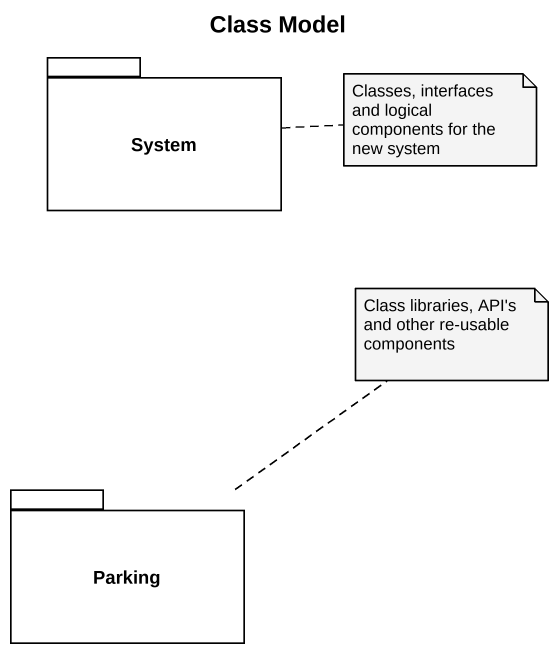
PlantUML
@startuml
title Class Model
package System {
}
package Parking {
}
note right of System : Classes, interfaces and logical components for the new system
note top of Parking : Class libraries, API's and other re-usable components
@enduml
